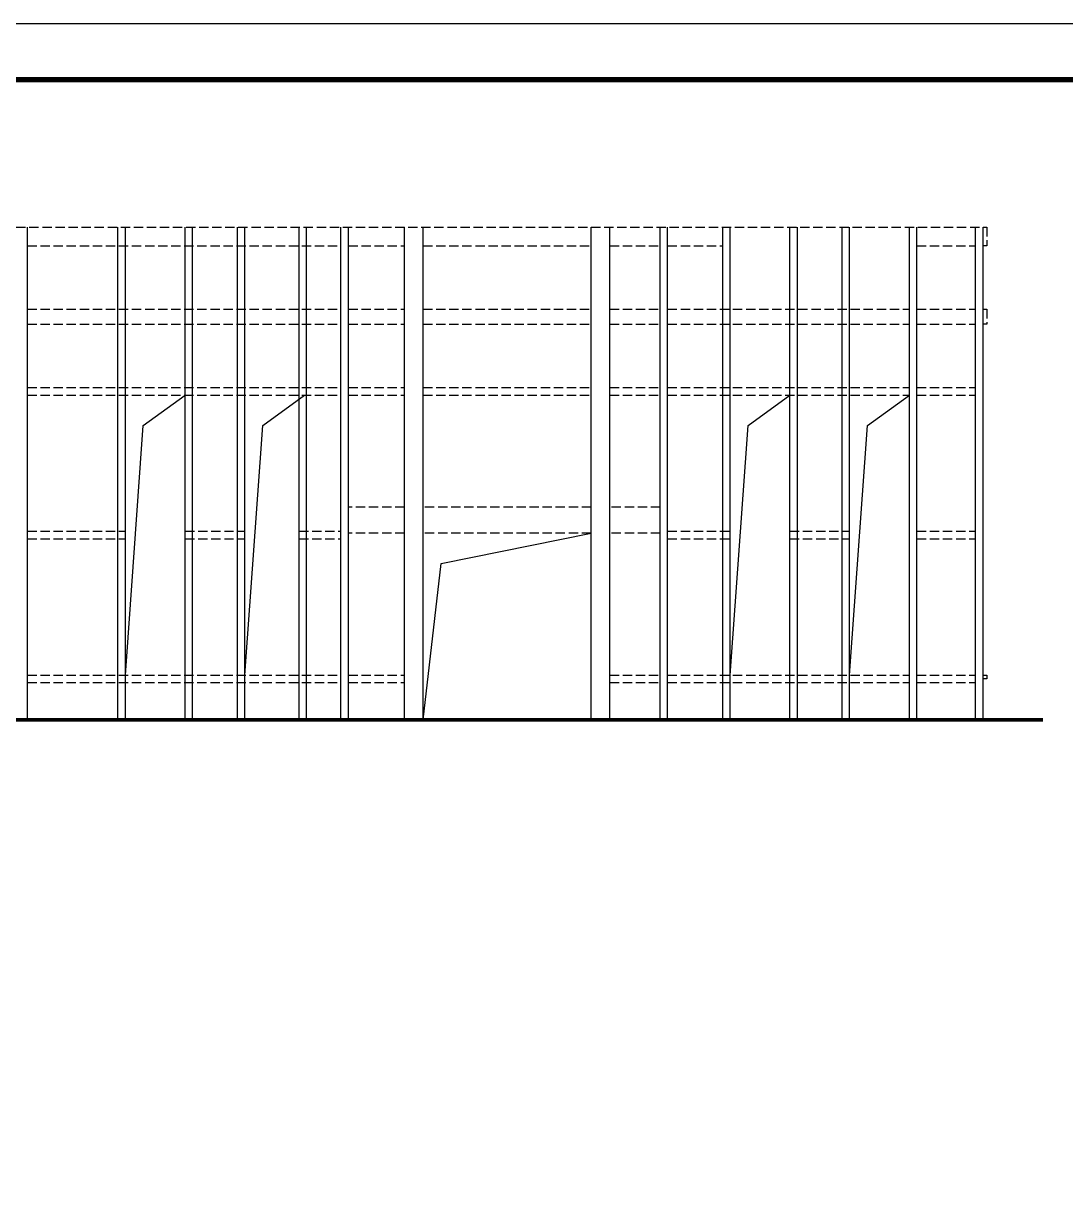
# Model space of a CAD drawing. Extents: x 32461 to 372567, y -698896 to 182569.
# Drawn here: x 130752 to 158654, y -330693 to -298980 of the extents above; entities that cross this region are included whole.
import ezdxf

# ---------------------------------------------------------------- set-up
doc = ezdxf.new("R2010")
doc.units = 0
doc.header["$LTSCALE"] = 1000
doc.header["$MEASUREMENT"] = 0
doc.linetypes.add('DASH', pattern=[0.35, 0.25, -0.1])
for name, color, linetype in [('3T_BAR', 7, 'CONTINUOUS'), ('PUB_HATCH', 8, 'CONTINUOUS'), ('PUB_TITLE', 4, 'CONTINUOUS'), ('QL', 4, 'CONTINUOUS')]:
    doc.layers.add(name, color=color, linetype=linetype)

msp = doc.modelspace()

# ---------------------------------------------------------------- linework, layer by layer
at = {"layer": '3T_BAR'}
for p, q in [((130852, -317630.8), (130852, -304430.8)), ((133276.9, -317630.8), (133276.9, -304430.8)), ((133476.9, -317630.8), (133476.9, -304430.8)), ((135076.9, -317630.8), (135076.9, -304430.8)), ((135276.9, -317630.8), (135276.9, -304430.8)), ((136477.2, -317630.8), (136477.2, -304430.8)), ((136677.2, -317630.8), (136677.2, -304430.8)), ((138127.2, -317630.8), (138127.2, -304430.8)), ((138327.2, -317630.8), (138327.2, -304430.8)), ((139252, -317630.8), (139252, -304430.8)), ((139452, -317630.8), (139452, -304430.8)), ((140951.8, -317630.8), (140951.8, -304430.8)), ((141451.8, -317630.8), (141451.8, -304430.8)), ((145951.8, -317630.8), (145951.8, -304430.8)), ((146451.8, -317630.8), (146451.8, -304430.8)), ((147801.8, -317630.8), (147801.8, -304430.8)), ((148001.8, -317630.8), (148001.8, -304430.8)), ((149476.7, -317630.8), (149476.7, -304430.8)), ((149676.7, -317630.8), (149676.7, -304430.8)), ((151276.7, -317630.8), (151276.7, -304430.8)), ((151476.7, -317630.8), (151476.7, -304430.8)), ((152677, -317630.8), (152677, -304430.8)), ((152877, -317630.8), (152877, -304430.8)), ((154477, -317630.8), (154477, -304430.8)), ((154677, -317630.8), (154677, -304430.8)), ((156251.8, -317630.8), (156251.8, -304430.8)), ((156451.8, -317630.8), (156451.8, -304430.8))]:
    msp.add_line(p, q, dxfattribs=at)
at = {"layer": '3T_BAR', "const_width": 100}
msp.add_lwpolyline([(91117, -317630.8), (158054.4, -317630.8)], dxfattribs=at)
at = {"layer": 'PUB_HATCH'}
for points in [[(133476.9, -316430.8), (133956.9, -309741.6), (135076.9, -308930.8)], [(136677.2, -316430.8), (137157.2, -309741.6), (138277.2, -308930.8)], [(149676.7, -316430.8), (150156.7, -309741.6), (151276.7, -308930.8)], [(152877, -316430.8), (153357, -309741.6), (154477, -308930.8)], [(141451.8, -317630.8), (141931.7, -313441.6), (145951.8, -312630.8)]]:
    msp.add_lwpolyline(points, dxfattribs=at)
at = {"layer": 'PUB_TITLE'}
msp.add_lwpolyline([(74273.1, -361979.9), (185723.1, -361979.9), (185723.1, -298979.9), (74273.1, -298979.9)], close=True, dxfattribs=at)
at = {"layer": 'PUB_TITLE', "const_width": 150}
msp.add_lwpolyline([(78023.1, -360479.9), (184223.1, -360479.9), (184223.1, -300479.9), (78023.1, -300479.9)], close=True, dxfattribs=at)
at = {"layer": 'QL', "linetype": 'DASH'}
for p, q in [((130852, -304930.8), (139252, -304930.8)), ((139451.8, -304930.8), (140951.8, -304930.8)), ((141451.8, -304930.8), (145951.8, -304930.8)), ((146451.8, -304930.8), (147801.8, -304930.8)), ((148001.8, -304930.8), (149476.7, -304930.8)), ((154677, -304930.8), (156251.8, -304930.8)), ((130852, -306630.8), (139252, -306630.8)), ((139451.8, -306630.8), (140951.8, -306630.8)), ((141451.8, -306630.8), (145951.8, -306630.8)), ((146451.8, -306630.8), (147801.8, -306630.8)), ((148001.8, -306630.8), (154477, -306630.8)), ((154677, -306630.8), (156251.8, -306630.8)), ((130852, -307030.8), (139252, -307030.8)), ((139451.8, -307030.8), (140951.8, -307030.8)), ((141451.8, -307030.8), (145951.8, -307030.8)), ((146451.8, -307030.8), (147801.8, -307030.8)), ((148001.8, -307030.8), (154477, -307030.8)), ((154677, -307030.8), (156251.8, -307030.8)), ((130852, -308730.8), (139252, -308730.8)), ((139451.8, -308730.8), (140951.8, -308730.8)), ((141451.8, -308730.8), (145951.8, -308730.8)), ((146451.8, -308730.8), (147801.8, -308730.8)), ((148001.8, -308730.8), (154477, -308730.8)), ((154677, -308730.8), (156251.8, -308730.8)), ((130852, -308930.8), (139252, -308930.8)), ((139451.8, -308930.8), (140951.8, -308930.8)), ((141451.8, -308930.8), (145951.8, -308930.8)), ((146451.8, -308930.8), (147801.8, -308930.8)), ((148001.8, -308930.8), (154477, -308930.8)), ((154677, -308930.8), (156251.8, -308930.8)), ((140951.8, -311930.8), (139451.8, -311930.8)), ((145951.8, -311930.8), (141451.8, -311930.8)), ((147801.8, -311930.8), (146451.8, -311930.8)), ((130852, -312580.8), (133476.9, -312580.8)), ((135076.9, -312580.8), (136677.2, -312580.8)), ((138127.2, -312580.8), (139252, -312580.8)), ((140951.8, -312630.8), (139451.8, -312630.8)), ((145951.8, -312630.8), (141451.8, -312630.8)), ((147801.8, -312630.8), (146451.8, -312630.8)), ((148001.8, -312580.8), (149676.7, -312580.8)), ((151276.7, -312580.8), (152877, -312580.8)), ((154677, -312580.8), (156251.8, -312580.8)), ((130852, -312780.8), (133476.9, -312780.8)), ((135076.9, -312780.8), (136677.2, -312780.8)), ((138127.2, -312780.8), (139252, -312780.8)), ((148001.8, -312780.8), (149676.7, -312780.8)), ((151276.7, -312780.8), (152877, -312780.8)), ((154677, -312780.8), (156251.8, -312780.8)), ((130852, -316430.8), (139252, -316430.8)), ((139451.8, -316430.8), (140951.8, -316430.8)), ((146451.8, -316430.8), (147801.8, -316430.8)), ((148001.8, -316430.8), (154477, -316430.8)), ((154677, -316430.8), (156251.8, -316430.8)), ((130852, -316630.8), (139252, -316630.8)), ((139451.8, -316630.8), (140951.8, -316630.8)), ((146451.8, -316630.8), (147801.8, -316630.8)), ((148001.8, -316630.8), (154477, -316630.8)), ((154677, -316630.8), (156251.8, -316630.8))]:
    msp.add_line(p, q, dxfattribs=at)
for points in [[(92051.8, -304430.8), (156551.8, -304430.8), (156551.8, -304430.8), (156551.8, -304930.8), (156451.8, -304930.8)], [(156451.8, -306630.8), (156551.8, -306630.8), (156551.8, -307030.8), (156451.8, -307030.8)], [(156451.8, -316430.8), (156551.8, -316430.8), (156551.8, -316530.8), (156451.8, -316530.8)]]:
    msp.add_lwpolyline(points, dxfattribs=at)

doc.saveas('drawing.dxf')
